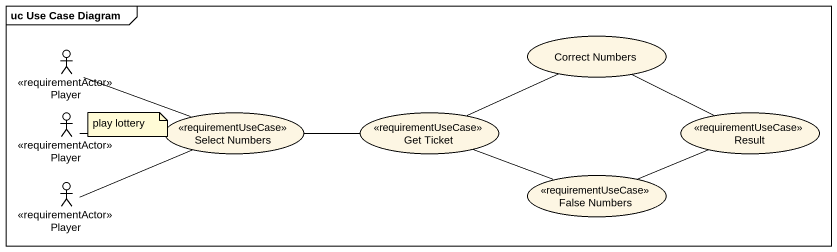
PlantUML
@startuml
mainframe uc Use Case Diagram
usecase "Correct Numbers" as Correct_Numbers
actor Player <<requirementActor>>
actor "Player" as Player_2 <<requirementActor>>
usecase "Select Numbers" as Select_Numbers <<requirementUseCase>>
usecase "Get Ticket" as Get_Ticket <<requirementUseCase>>
usecase Result <<requirementUseCase>>
actor "Player" as Player_3 <<requirementActor>>
usecase "False Numbers" as False_Numbers <<requirementUseCase>>
Correct_Numbers -right- Result
Player -right- Select_Numbers
Player_2 -right- Select_Numbers
Select_Numbers -right- Get_Ticket
Get_Ticket -right- Correct_Numbers
Get_Ticket -right- False_Numbers
Player_3 -right- Select_Numbers
False_Numbers -right- Result
note as N1
  play lottery
end note
@enduml
